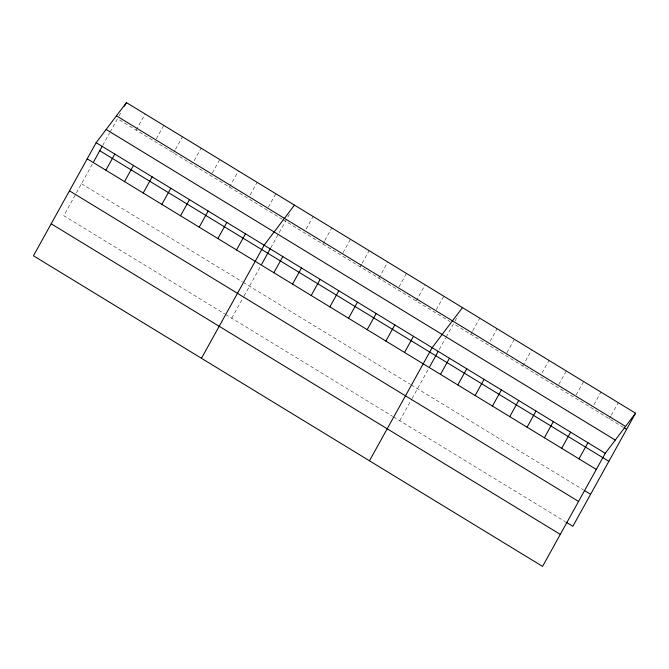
<?xml version="1.0" encoding="UTF-8"?>
<svg xmlns="http://www.w3.org/2000/svg" width="669" height="669" viewBox="0 0 669 669"><rect width="100%" height="100%" fill="white"/><g stroke="black" fill="none" stroke-linecap="round" stroke-linejoin="round"><path stroke-width="0.5" stroke-dasharray="3.35 2.51" d="M92.263 164.265L63.747 215.702L224.642 313.861M102.717 145.407L109.616 132.964M110.109 132.069L117.501 118.739L281.95 219.072M118.99 116.055L120.972 112.467M136.167 130.129L145.106 113.998M156.32 138.826L163.771 125.387M173.497 152.908L174.994 150.216M175.487 149.321L182.445 136.777M194.152 160.711L201.11 148.167M212.324 172.995L219.775 159.548M229.5 187.069L238.44 170.938M250.156 194.88L257.113 182.328M268.328 207.164L275.779 193.717M231.758 318.201L243.583 296.869M244.076 295.982L260.734 265.919M270.719 247.906L290.471 212.274M306.159 229.041L313.117 216.497M322.843 244.018L324.331 241.325M324.825 240.43L331.782 227.886M342.996 252.715L350.447 239.276M360.173 266.797L361.661 264.104M362.163 263.21L369.112 250.666M378.838 278.179L387.786 262.047M399 286.884L406.451 273.437M416.177 300.958L425.116 284.827M436.33 309.663L443.781 296.216M399.761 420.701L411.586 399.368M412.079 398.481L428.745 368.418M439.224 349.511L445.629 337.962M446.123 337.067L453.507 323.737L623.148 427.232M455.004 321.045L457.981 315.668M470.817 334.299L472.314 331.607M472.807 330.712L479.765 318.168M490.118 341.274L497.075 328.73M506.926 352.73L514.386 339.283M522.748 365.976L531.688 349.845M542.049 372.951L548.998 360.407M558.858 384.407L566.309 370.969M576.168 394.969L583.619 381.531M593.972 404.636L600.929 392.093M609.3 418.786L610.789 416.093M611.282 415.198L618.24 402.646M282.836 219.616L449.953 321.572M81.484 183.707L242.379 281.866M243.273 282.41L410.39 384.366M411.276 384.909L583.669 490.084M225.537 314.405L392.653 416.361M393.539 416.904L565.071 521.552"/><path stroke-width="1" d="M96.144 142.698L33.45 255.792L542.559 566.392L605.253 453.298L635.55 413.208L126.441 102.608L96.144 142.698L605.253 453.298M93.668 161.731L102.223 146.294M124.451 106.195L126.441 102.608M105.869 170.219L114.809 154.079M124.534 181.6L133.474 165.469M143.199 192.99L152.139 176.859M161.865 204.38L170.812 188.248M180.538 215.769L189.478 199.638M199.203 227.159L208.143 211.028M217.868 238.549L226.808 222.417M236.533 249.938L245.481 233.807M201.453 358.291L264.146 245.189L294.444 205.107M261.679 264.23L270.234 248.793M273.872 272.709L282.811 256.578M292.537 284.099L301.485 267.968M311.21 295.489L320.15 279.358M329.876 306.879L338.815 290.747M348.541 318.268L357.48 302.137M367.206 329.658L376.154 313.527M385.879 341.048L394.819 324.917M404.544 352.438L413.484 336.306M369.464 460.79L432.149 347.688L462.455 307.606M429.682 366.721L438.237 351.292M440.52 374.381L449.459 358.25M457.83 384.943L466.77 368.811M475.141 395.504L484.08 379.373M492.451 406.066L501.39 389.935M509.761 416.628L518.701 400.497M527.072 427.19L536.011 411.05M544.382 437.743L553.322 421.612M561.692 448.305L570.632 432.174M579.003 458.867L587.942 442.736M635.55 413.208L572.856 526.302L565.932 522.079M116.439 115.837L625.548 426.437M624.01 427.759L626.61 429.339M106.137 129.468L615.246 440.068M99.765 150.742L608.874 461.342M87.196 158.829L596.305 469.429M584.539 490.611L590.593 494.307M69.459 190.824L578.568 501.424M51.187 223.789L560.296 534.397"/></g></svg>
